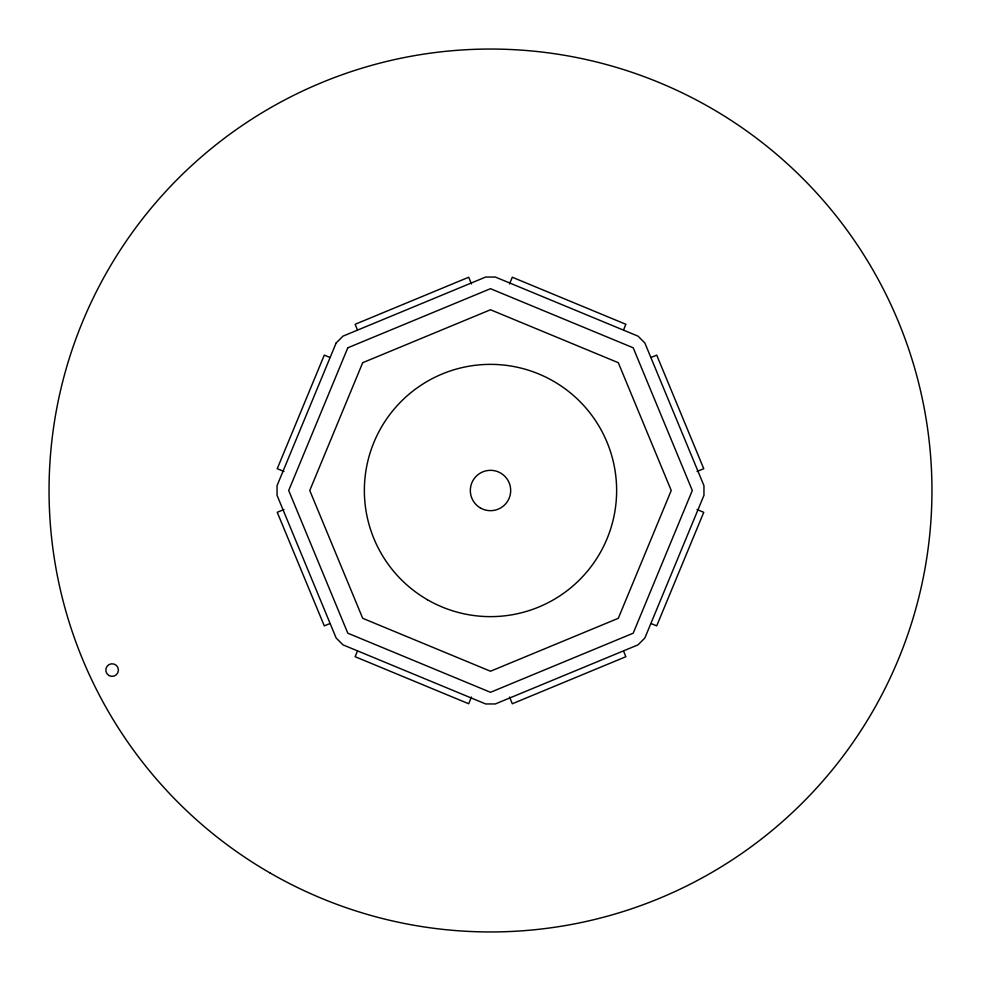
<?xml version="1.0" encoding="UTF-8"?>
<svg xmlns="http://www.w3.org/2000/svg" width="981" height="981" viewBox="0 0 981 981"><rect width="100%" height="100%" fill="white"/><g stroke="black" fill="none" stroke-linecap="round" stroke-linejoin="round"><path stroke-width="1.47" d="M357.354 651.335L355.122 656.706L468.697 703.757L471.481 697.025M509.519 283.975L512.303 277.243L625.878 324.294L623.646 329.665M283.975 509.519L277.243 512.303L324.294 625.878L329.665 623.646M651.335 357.354L656.706 355.122L703.757 468.697L697.025 471.481M329.665 357.354L324.294 355.122L277.243 468.697L283.975 471.481M697.025 509.519L703.757 512.303L656.706 625.878L651.335 623.646M471.481 283.975L468.697 277.243L355.122 324.294L357.354 329.665M623.646 651.335L625.878 656.706L512.303 703.757L509.519 697.025M336.152 342.97L277.047 485.669L277.047 495.331L336.152 638.03L342.97 644.848L485.669 703.953L495.331 703.953L638.03 644.848L644.848 638.03L703.953 495.331L703.953 485.669L644.848 342.97L638.03 336.152L495.331 277.047L485.669 277.047L342.97 336.152L336.152 342.97M347.801 347.801L288.696 490.5L347.801 633.199L490.5 692.304L633.199 633.199L692.304 490.5L633.199 347.801L490.5 288.696L347.801 347.801M362.7 362.7L309.763 490.5L362.7 618.3L490.5 671.237L618.3 618.3L671.237 490.5L618.3 362.7L490.5 309.763L362.7 362.7M480.408 507.974A20.184 20.184 0 0 0 510.684 490.5A20.184 20.184 0 0 0 480.408 473.026A20.184 20.184 0 0 0 480.408 507.974M269.775 872.808A441.45 441.45 0 0 0 931.95 490.5A441.45 441.45 0 0 0 269.775 108.192A441.45 441.45 0 0 0 269.775 872.808M108.965 675.529A6.303 6.303 0 0 0 118.419 670.072A6.303 6.303 0 0 0 108.965 664.615A6.303 6.303 0 0 0 108.965 675.529M427.434 599.734A126.132 126.132 0 0 0 616.632 490.5A126.132 126.132 0 0 0 427.434 381.266A126.132 126.132 0 0 0 427.434 599.734"/></g></svg>
